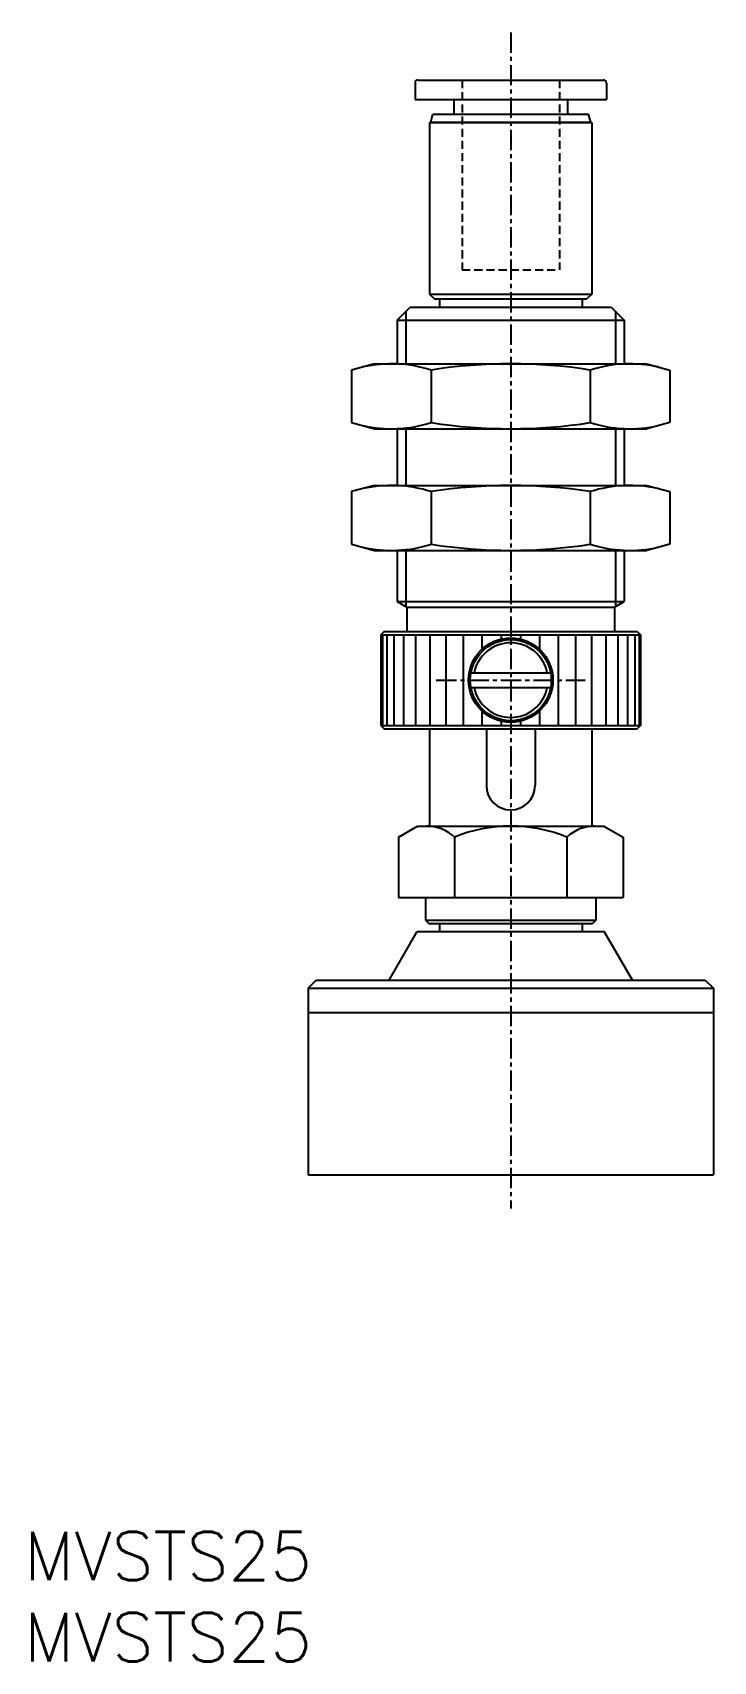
# Model space of a CAD drawing. Extents: x 1 to 42, y 0 to 100.
import ezdxf

# ---------------------------------------------------------------- set-up
doc = ezdxf.new("R2010")
doc.units = 0
doc.linetypes.add('CENTER', pattern=[2, 1.25, -0.25, 0.25, -0.25])
doc.linetypes.add('DASHED', pattern=[0.75, 0.5, -0.25])
doc.layers.get('0').update_dxf_attribs({"linetype": 'CONTINUOUS'})
doc.layers.add('CENTER', color=1, linetype='CENTER')
doc.styles.get("Standard").update_dxf_attribs({"font": 'txt.shx'})

# ---------------------------------------------------------------- blocks, each defined once
blk = doc.blocks.new('*U9')
at = {"color": 7, "linetype": 'CONTINUOUS'}
blk.add_text('MVSTS25', height=3, dxfattribs=at).set_placement((0, 0))
blk = doc.blocks.new('*U10')
at = {"color": 7, "linetype": 'CONTINUOUS'}
blk.add_text('MVSTS25', height=3, dxfattribs=at).set_placement((0, 5))

msp = doc.modelspace()

# ---------------------------------------------------------------- linework, layer by layer
at = {"color": 7, "linetype": 'CONTINUOUS'}
for p, q in [((24.300003, 97.5), (35.700005, 97.5)), ((24.100006, 97.29999), (24.100006, 96.29999)), ((35.900002, 97.29999), (35.900002, 96.29999)), ((24.100006, 96.29999), (35.900002, 96.29999)), ((26.5, 96.29999), (26.5, 95.39999)), ((33.5, 96.29999), (33.5, 95.39999)), ((25.066026, 94.9), (25, 94.86189)), ((25, 94.86188), (25, 84.3)), ((35, 94.86188), (25, 94.86188)), ((25.066025, 94.89999), (34.933975, 94.89999)), ((25.066032, 94.9), (25.200007, 95.4)), ((25.199997, 95.39999), (34.800003, 95.39999)), ((34.933978, 94.89999), (34.800003, 95.39999)), ((34.933976, 94.9), (35.000002, 94.86189)), ((35, 94.86188), (35, 84.3)), ((23, 82.7), (23.800003, 83.5)), ((23.800003, 83.5), (36.200005, 83.5)), ((24.999995, 84.3), (25.299994, 84)), ((25, 84.3), (35, 84.3)), ((25.300003, 84), (34.700005, 84)), ((25.600006, 84), (25.600006, 83.5)), ((34.400002, 84), (34.400002, 83.5)), ((35, 84.29999), (34.700006, 84)), ((36.200005, 83.5), (37.000004, 82.7)), ((23, 82.7), (37.000004, 82.7)), ((23, 82.7), (23, 80)), ((23.541504, 83.2415), (23.541504, 80)), ((36.458504, 83.2415), (36.458504, 80)), ((37.000004, 82.7), (37.000004, 80)), ((21.600006, 80), (20.185043, 79.62086)), ((20.185043, 79.62086), (20.185043, 76.37914)), ((21.600006, 80), (38.400002, 80)), ((25.092529, 79.62086), (25.092529, 76.37914)), ((34.907478, 79.62086), (34.907478, 76.37914)), ((38.400002, 80), (39.814957, 79.62086)), ((39.814957, 79.62086), (39.814957, 76.37914)), ((20.185043, 76.37914), (21.600006, 76)), ((39.814957, 76.37914), (38.400002, 76)), ((21.600006, 76), (38.400002, 76)), ((23, 76), (23, 72.5)), ((23.541504, 76), (23.541504, 72.5)), ((36.458504, 76), (36.458504, 72.5)), ((37, 76), (37, 72.5)), ((21.60001, 72.5), (20.18505, 72.12086)), ((21.600006, 72.5), (38.400002, 72.5)), ((38.400009, 72.5), (39.814962, 72.12086)), ((20.185043, 72.12086), (20.185043, 68.87914)), ((25.092529, 72.12086), (25.092529, 68.87914)), ((34.907478, 72.12086), (34.907478, 68.87914)), ((39.814957, 72.12086), (39.814957, 68.87914)), ((20.185041, 68.87914), (21.600001, 68.5)), ((21.600006, 68.5), (38.400002, 68.5)), ((23, 68.5), (23, 65.34641)), ((23.541504, 68.5), (23.541504, 65.03378)), ((36.458504, 68.5), (36.458504, 65.03378)), ((37, 68.5), (37, 65.34641)), ((39.814959, 68.87914), (38.400006, 68.50001)), ((23, 65.34641), (37, 65.34641)), ((23.000002, 65.34642), (23.600007, 65)), ((36.400006, 64.99999), (37.000004, 65.3464)), ((23.600006, 65), (23.600006, 63.5)), ((23.600006, 65), (36.400002, 65)), ((36.400002, 65), (36.400002, 63.5)), ((22, 63.3), (38, 63.3)), ((22, 63.3), (22, 57.7)), ((22.200001, 63.5), (22.000005, 63.3)), ((22.089355, 63.3), (22.089355, 57.7)), ((22.199997, 63.5), (37.800003, 63.5)), ((22.355423, 63.3), (22.355423, 57.7)), ((22.792252, 63.3), (22.792252, 57.7)), ((23.390091, 63.3), (23.390091, 57.7)), ((24.13559, 63.3), (24.13559, 57.7)), ((25.012085, 63.3), (25.012085, 57.7)), ((26, 63.3), (26, 57.7)), ((27.077271, 63.3), (27.077271, 57.7)), ((28.219833, 63.3), (28.219833, 62.39499)), ((29.402161, 63.3), (29.402161, 63.03033)), ((30.597847, 63.3), (30.597847, 63.03033)), ((31.780167, 63.3), (31.780167, 62.39499)), ((32.922729, 63.3), (32.922729, 57.7)), ((34, 63.3), (34, 57.7)), ((34.987923, 63.3), (34.987923, 57.7)), ((35.864418, 63.3), (35.864418, 57.7)), ((36.609909, 63.3), (36.609909, 57.7)), ((37.207756, 63.3), (37.207756, 57.7)), ((37.644585, 63.3), (37.644585, 57.7)), ((37.800002, 63.49999), (37.999998, 63.3)), ((37.910652, 63.3), (37.910652, 57.7)), ((38, 63.3), (38, 57.7)), ((27.540833, 60.95), (32.459167, 60.95)), ((27.540833, 60.05), (32.459167, 60.05)), ((28.219833, 58.60501), (28.219833, 57.7)), ((31.780167, 58.60501), (31.780167, 57.7)), ((22, 57.7), (38, 57.7)), ((22, 57.7), (22.199995, 57.5)), ((22.199997, 57.5), (37.800003, 57.5)), ((25, 57.5), (25, 51.5)), ((28.5, 57.5), (28.5, 54)), ((29.402161, 57.96967), (29.402161, 57.7)), ((30.597847, 57.96967), (30.597847, 57.7)), ((31.5, 57.5), (31.5, 54)), ((35, 57.5), (35, 51.5)), ((38, 57.7), (37.800003, 57.5)), ((23.071796, 50.81977), (24.25, 51.5)), ((24.25, 51.5), (35.75, 51.5)), ((35.750004, 51.5), (36.928203, 50.81977)), ((23.071793, 50.81976), (23.071793, 47.10001)), ((26.535904, 50.81976), (26.535904, 47.10001)), ((33.464104, 50.81976), (33.464104, 47.10001)), ((36.928207, 50.81976), (36.928207, 47.10001)), ((23.071793, 47.10001), (36.928207, 47.10001)), ((24.75, 47.10001), (24.75, 45.7)), ((35.25, 47.10001), (35.25, 45.7)), ((24.749997, 45.7), (24.949998, 45.5)), ((24.75, 45.7), (35.25, 45.7)), ((24.950001, 45.5), (35.049999, 45.5)), ((25.6, 45.5), (25.6, 45)), ((34.400002, 45.5), (34.400002, 45)), ((35.25, 45.7), (35.050004, 45.5)), ((22.500003, 42.00001), (24.232051, 45)), ((24.232052, 45), (35.767948, 45)), ((37.500002, 42), (35.76795, 45)), ((17.5, 41.5), (42.5, 41.5)), ((17.5, 41.5), (17.5, 40)), ((17.500002, 41.50001), (18.000002, 42.00001)), ((18, 42), (42, 42)), ((42.000001, 42), (42.499996, 41.5)), ((42.5, 41.5), (42.5, 40)), ((17.5, 40), (42.5, 40)), ((17.5, 40), (17.5, 30)), ((42.5, 40), (42.5, 30)), ((17.5, 30), (42.5, 30))]:
    msp.add_line(p, q, dxfattribs=at)
at = {"color": 3, "linetype": 'DASHED'}
for p, q in [((27, 97.5), (27, 85.79999)), ((33, 97.5), (33, 85.79999)), ((27, 85.79999), (33, 85.79999))]:
    msp.add_line(p, q, dxfattribs=at)
at = {"color": 7, "linetype": 'CONTINUOUS'}
for radius in [2.6, 2.5]:
    msp.add_circle((30, 60.5), radius, dxfattribs=at)
for centre, radius, start, end in [((24.300003, 97.29999), 0.2, 90, 180), ((35.700005, 97.29999), 0.2, 0, 90), ((22.638794, 71.87024), 8.129772, 72.432975, 102.43233), ((30, 48.04962), 31.950384, 81.164565, 98.835427), ((37.361214, 71.87024), 8.129772, 77.567111, 107.56703), ((22.638794, 84.12976), 8.129772, 257.56714, 287.56703), ((30, 107.95038), 31.950384, 261.16457, 278.83543), ((37.361214, 84.12976), 8.129772, 252.43297, 282.43221), ((22.638794, 64.37024), 8.129772, 72.432975, 102.43233), ((30, 40.54962), 31.950384, 81.164565, 98.835427), ((37.361214, 64.37024), 8.129772, 77.567111, 107.56703), ((22.638794, 76.62976), 8.129772, 257.56714, 287.56703), ((30, 100.45038), 31.950384, 261.16457, 278.83543), ((37.361214, 76.62976), 8.129772, 252.43297, 282.43221), ((30, 60.5), 2.3, 11.282843, 168.71716), ((30, 60.5), 2.3, 191.28284, 348.71716), ((30, 54), 1.5, 180, 0), ((24.803848, 48.95477), 2.545235, 47.116718, 90), ((30, 42.33942), 9.160586, 67.780688, 112.21931), ((35.196152, 48.95477), 2.545235, 90, 132.88328)]:
    msp.add_arc(centre, radius, start, end, dxfattribs=at)
at = {"layer": 'CENTER', "color": 1, "linetype": 'CENTER'}
for p, q in [((30, 100.42493), (30, 27.93001)), ((25.400009, 60.5), (34.600006, 60.5))]:
    msp.add_line(p, q, dxfattribs=at)

# ---------------------------------------------------------------- block references
at = {"color": 7, "linetype": 'CONTINUOUS'}
for name in ['*U10', '*U9']:
    msp.add_blockref(name, (0, 0), dxfattribs=at)

doc.saveas('drawing.dxf')
